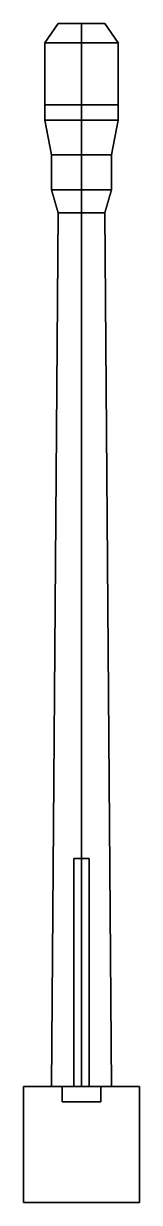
# Model space of a CAD drawing. Extents: x -0.15 to 0.15, y -0.67 to 2.38.
import ezdxf

# ---------------------------------------------------------------- set-up
doc = ezdxf.new("R2010")
doc.units = 0
doc.layers.add('GUN', color=1, linetype='CONTINUOUS')

msp = doc.modelspace()

# ---------------------------------------------------------------- linework, layer by layer
at = {"layer": 'GUN'}
for points in [[(0, 2.33, -0.11), (-0.0953, 2.33, -0.055), (-0.0606, 2.38, -0.035), (0, 2.38, -0.07)], [(-0.0953, 2.33, -0.055), (-0.0953, 2.33, 0.055), (-0.0606, 2.38, 0.035), (-0.0606, 2.38, -0.035)], [(-0.0953, 2.33, 0.055), (0, 2.33, 0.11), (0, 2.38, 0.07), (-0.0606, 2.38, 0.035)], [(-0.0953, 2.33, -0.055), (0, 2.33, -0.11), (0, 2.38, -0.07), (-0.0606, 2.38, -0.035)], [(-0.0953, 2.33, 0.055), (-0.0953, 2.33, -0.055), (-0.0606, 2.38, -0.035), (-0.0606, 2.38, 0.035)], [(0, 2.33, 0.11), (-0.0953, 2.33, 0.055), (-0.0606, 2.38, 0.035), (0, 2.38, 0.07)], [(0.0953, 2.33, -0.055), (0, 2.33, -0.11), (0, 2.38, -0.07), (0.0606, 2.38, -0.035)], [(0, 2.33, 0.11), (0.0953, 2.33, 0.055), (0.0606, 2.38, 0.035), (0, 2.38, 0.07)], [(0, 2.33, -0.11), (0.0953, 2.33, -0.055), (0.0606, 2.38, -0.035), (0, 2.38, -0.07)], [(0.0953, 2.33, 0.055), (0, 2.33, 0.11), (0, 2.38, 0.07), (0.0606, 2.38, 0.035)], [(0.0953, 2.33, 0.055), (0.0953, 2.33, -0.055), (0.0606, 2.38, -0.035), (0.0606, 2.38, 0.035)], [(0.0953, 2.33, -0.055), (0.0953, 2.33, 0.055), (0.0606, 2.38, 0.035), (0.0606, 2.38, -0.035)], [(0, 2.33, 0.11), (-0.0953, 2.33, 0.055), (-0.0953, 2.17, 0.055), (0, 2.17, 0.11)], [(-0.0953, 2.33, -0.055), (0, 2.33, -0.11), (0, 2.17, -0.11), (-0.0953, 2.17, -0.055)], [(0, 2.33, -0.11), (-0.0953, 2.33, -0.055), (-0.0953, 2.17, -0.055), (0, 2.17, -0.11)], [(-0.0953, 2.33, 0.055), (0, 2.33, 0.11), (0, 2.17, 0.11), (-0.0953, 2.17, 0.055)], [(0.0953, 2.33, 0.055), (0, 2.33, 0.11), (0, 2.17, 0.11), (0.0953, 2.17, 0.055)], [(0, 2.33, -0.11), (0.0953, 2.33, -0.055), (0.0953, 2.17, -0.055), (0, 2.17, -0.11)], [(0.0953, 2.33, -0.055), (0, 2.33, -0.11), (0, 2.17, -0.11), (0.0953, 2.17, -0.055)], [(0, 2.33, 0.11), (0.0953, 2.33, 0.055), (0.0953, 2.17, 0.055), (0, 2.17, 0.11)], [(0, 2.17, 0.11), (-0.0953, 2.17, 0.055), (-0.0953, 2.13, 0.055), (0, 2.13, 0.11)], [(-0.0953, 2.17, 0.055), (-0.0953, 2.17, -0.055), (-0.0953, 2.13, -0.055), (-0.0953, 2.13, 0.055)], [(-0.0953, 2.17, -0.055), (0, 2.17, -0.11), (0, 2.13, -0.11), (-0.0953, 2.13, -0.055)], [(0, 2.17, -0.11), (-0.0953, 2.17, -0.055), (-0.0953, 2.13, -0.055), (0, 2.13, -0.11)], [(-0.0953, 2.17, -0.055), (-0.0953, 2.17, 0.055), (-0.0953, 2.13, 0.055), (-0.0953, 2.13, -0.055)], [(-0.0953, 2.17, 0.055), (0, 2.17, 0.11), (0, 2.13, 0.11), (-0.0953, 2.13, 0.055)], [(0.0953, 2.17, 0.055), (0, 2.17, 0.11), (0, 2.13, 0.11), (0.0953, 2.13, 0.055)], [(0, 2.17, -0.11), (0.0953, 2.17, -0.055), (0.0953, 2.13, -0.055), (0, 2.13, -0.11)], [(0.0953, 2.17, -0.055), (0, 2.17, -0.11), (0, 2.13, -0.11), (0.0953, 2.13, -0.055)], [(0, 2.17, 0.11), (0.0953, 2.17, 0.055), (0.0953, 2.13, 0.055), (0, 2.13, 0.11)], [(0.0953, 2.17, -0.055), (0.0953, 2.17, 0.055), (0.0953, 2.13, 0.055), (0.0953, 2.13, -0.055)], [(0.0953, 2.17, 0.055), (0.0953, 2.17, -0.055), (0.0953, 2.13, -0.055), (0.0953, 2.13, 0.055)], [(0, 2.04, -0.09), (-0.0779, 2.04, -0.045), (-0.0953, 2.13, -0.055), (0, 2.13, -0.11)], [(-0.0779, 2.04, 0.045), (0, 2.04, 0.09), (0, 2.13, 0.11), (-0.0953, 2.13, 0.055)], [(-0.0779, 2.04, -0.045), (0, 2.04, -0.09), (0, 2.13, -0.11), (-0.0953, 2.13, -0.055)], [(0, 2.04, 0.09), (-0.0779, 2.04, 0.045), (-0.0953, 2.13, 0.055), (0, 2.13, 0.11)], [(0.0779, 2.04, -0.045), (0, 2.04, -0.09), (0, 2.13, -0.11), (0.0953, 2.13, -0.055)], [(0, 2.04, 0.09), (0.0779, 2.04, 0.045), (0.0953, 2.13, 0.055), (0, 2.13, 0.11)], [(0, 2.04, -0.09), (0.0779, 2.04, -0.045), (0.0953, 2.13, -0.055), (0, 2.13, -0.11)], [(0.0779, 2.04, 0.045), (0, 2.04, 0.09), (0, 2.13, 0.11), (0.0953, 2.13, 0.055)], [(0, 2.04, 0.09), (-0.0779, 2.04, 0.045), (-0.0779, 1.95, 0.045), (0, 1.95, 0.09)], [(-0.0779, 2.04, 0.045), (-0.0779, 2.04, -0.045), (-0.0779, 1.95, -0.045), (-0.0779, 1.95, 0.045)], [(-0.0779, 2.04, -0.045), (0, 2.04, -0.09), (0, 1.95, -0.09), (-0.0779, 1.95, -0.045)], [(0, 2.04, -0.09), (-0.0779, 2.04, -0.045), (-0.0779, 1.95, -0.045), (0, 1.95, -0.09)], [(-0.0779, 2.04, -0.045), (-0.0779, 2.04, 0.045), (-0.0779, 1.95, 0.045), (-0.0779, 1.95, -0.045)], [(-0.0779, 2.04, 0.045), (0, 2.04, 0.09), (0, 1.95, 0.09), (-0.0779, 1.95, 0.045)], [(0.0779, 2.04, 0.045), (0, 2.04, 0.09), (0, 1.95, 0.09), (0.0779, 1.95, 0.045)], [(0, 2.04, -0.09), (0.0779, 2.04, -0.045), (0.0779, 1.95, -0.045), (0, 1.95, -0.09)], [(0.0779, 2.04, -0.045), (0, 2.04, -0.09), (0, 1.95, -0.09), (0.0779, 1.95, -0.045)], [(0, 2.04, 0.09), (0.0779, 2.04, 0.045), (0.0779, 1.95, 0.045), (0, 1.95, 0.09)], [(0.0779, 2.04, -0.045), (0.0779, 2.04, 0.045), (0.0779, 1.95, 0.045), (0.0779, 1.95, -0.045)], [(0.0779, 2.04, 0.045), (0.0779, 2.04, -0.045), (0.0779, 1.95, -0.045), (0.0779, 1.95, 0.045)], [(0, 1.89, -0.07), (-0.0606, 1.89, -0.035), (-0.0779, 1.95, -0.045), (0, 1.95, -0.09)], [(-0.0606, 1.89, -0.035), (-0.0606, 1.89, 0.035), (-0.0779, 1.95, 0.045), (-0.0779, 1.95, -0.045)], [(-0.0606, 1.89, 0.035), (0, 1.89, 0.07), (0, 1.95, 0.09), (-0.0779, 1.95, 0.045)], [(-0.0606, 1.89, -0.035), (0, 1.89, -0.07), (0, 1.95, -0.09), (-0.0779, 1.95, -0.045)], [(0, 1.89, 0.07), (-0.0606, 1.89, 0.035), (-0.0779, 1.95, 0.045), (0, 1.95, 0.09)], [(-0.0606, 1.89, 0.035), (-0.0606, 1.89, -0.035), (-0.0779, 1.95, -0.045), (-0.0779, 1.95, 0.045)], [(0.0606, 1.89, -0.035), (0, 1.89, -0.07), (0, 1.95, -0.09), (0.0779, 1.95, -0.045)], [(0, 1.89, 0.07), (0.0606, 1.89, 0.035), (0.0779, 1.95, 0.045), (0, 1.95, 0.09)], [(0, 1.89, -0.07), (0.0606, 1.89, -0.035), (0.0779, 1.95, -0.045), (0, 1.95, -0.09)], [(0.0606, 1.89, 0.035), (0, 1.89, 0.07), (0, 1.95, 0.09), (0.0779, 1.95, 0.045)], [(0.0606, 1.89, 0.035), (0.0606, 1.89, -0.035), (0.0779, 1.95, -0.045), (0.0779, 1.95, 0.045)], [(0.0606, 1.89, -0.035), (0.0606, 1.89, 0.035), (0.0779, 1.95, 0.045), (0.0779, 1.95, -0.045)], [(0, 1.89, 0.07), (-0.0606, 1.89, 0.035), (-0.0779, -0.37, 0.045), (0, -0.37, 0.09)], [(-0.0606, 1.89, 0.035), (-0.0606, 1.89, -0.035), (-0.0779, -0.37, -0.045), (-0.0779, -0.37, 0.045)], [(-0.0606, 1.89, -0.035), (0, 1.89, -0.07), (0, -0.37, -0.09), (-0.0779, -0.37, -0.045)], [(0.0606, 1.89, 0.035), (-0.0606, 1.89, -0.035), (-0.0606, 1.89, 0.035), (0, 1.89, 0.07)], [(0.0606, 1.89, -0.035), (0, 1.89, -0.07), (-0.0606, 1.89, -0.035), (0.0606, 1.89, 0.035)], [(0.0606, 1.89, 0.035), (0, 1.89, 0.07), (0, -0.37, 0.09), (0.0779, -0.37, 0.045)], [(0, 1.89, -0.07), (0.0606, 1.89, -0.035), (0.0779, -0.37, -0.045), (0, -0.37, -0.09)], [(0.0606, 1.89, -0.035), (0.0606, 1.89, 0.035), (0.0779, -0.37, 0.045), (0.0779, -0.37, -0.045)], [(0, 0.22, 0.21), (-0.02, 0.22, 0.19), (-0.02, -0.37, 0.19), (0, -0.37, 0.21)], [(-0.02, 0.22, 0.19), (0, 0.22, 0.17), (0, -0.37, 0.17), (-0.02, -0.37, 0.19)], [(0.02, 0.22, 0.19), (0, 0.22, 0.21), (0, -0.37, 0.21), (0.02, -0.37, 0.19)], [(0, 0.22, 0.17), (0.02, 0.22, 0.19), (0.02, -0.37, 0.19), (0, -0.37, 0.17)], [(-0.15, -0.37, -0.16), (-0.15, -0.67, -0.16), (-0.15, -0.67, 0.11), (-0.15, -0.37, 0.11)], [(0.15, -0.37, 0.11), (0.15, -0.37, -0.16), (-0.15, -0.37, -0.16), (-0.15, -0.37, 0.11)], [(-0.15, -0.37, 0.11), (-0.15, -0.67, 0.11), (0.15, -0.67, 0.11), (0.15, -0.37, 0.11)], [(0.15, -0.37, -0.16), (0.15, -0.67, -0.16), (-0.15, -0.67, -0.16), (-0.15, -0.37, -0.16)], [(-0.05, -0.37, 0.11), (-0.05, -0.41, 0.11), (-0.05, -0.41, 0.21), (-0.05, -0.37, 0.21)], [(-0.05, -0.37, 0.21), (-0.05, -0.41, 0.21), (0.05, -0.41, 0.21), (0.05, -0.37, 0.21)], [(0.05, -0.37, 0.21), (0.05, -0.37, 0.11), (-0.05, -0.37, 0.11), (-0.05, -0.37, 0.21)], [(0.05, -0.41, 0.21), (0.05, -0.41, 0.11), (0.05, -0.37, 0.11), (0.05, -0.37, 0.21)], [(0.15, -0.67, 0.11), (0.15, -0.67, -0.16), (0.15, -0.37, -0.16), (0.15, -0.37, 0.11)], [(-0.05, -0.41, 0.21), (-0.05, -0.41, 0.11), (0.05, -0.41, 0.11), (0.05, -0.41, 0.21)], [(-0.15, -0.67, 0.11), (-0.15, -0.67, -0.16), (0.15, -0.67, -0.16), (0.15, -0.67, 0.11)]]:
    msp.add_3dface(points, dxfattribs=at)

doc.saveas('drawing.dxf')
